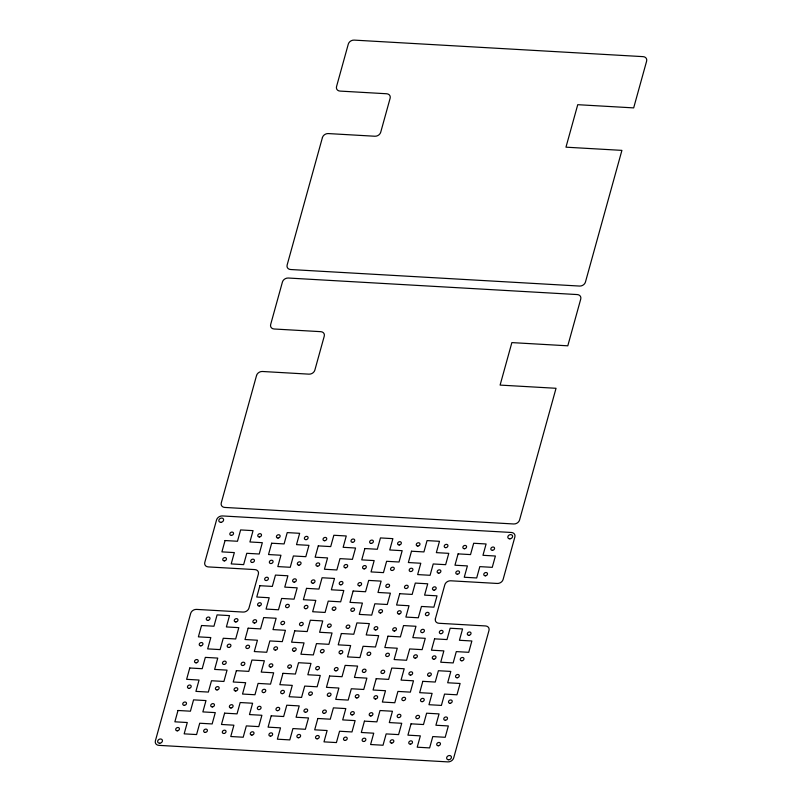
<?xml version="1.0" encoding="UTF-8"?>
<svg xmlns="http://www.w3.org/2000/svg" width="802" height="802" viewBox="0 0 802 802"><rect width="100%" height="100%" fill="white"/><g stroke="black" fill="none" stroke-linecap="round" stroke-linejoin="round"><path stroke-width="1.2" d="M435.366 618.893L444.819 584.768A5.012 4.01 -28.2 0 1 450.654 580.788L497.26 583.455A5.012 4.01 -28.2 0 0 503.105 579.475L514.864 536.989A5.012 4.01 -28.2 0 0 511.385 532.478L222.395 515.937A5.012 4.01 -28.2 0 0 216.56 519.917L204.791 562.402A5.012 4.01 -28.2 0 0 208.279 566.914L254.886 569.59A5.012 4.01 -28.2 0 1 258.374 574.102L248.961 608.086A5.012 4.01 -28.2 0 1 243.126 612.066L196.52 609.4A5.012 4.01 -28.2 0 0 190.675 613.39L155.387 740.837A5.012 4.01 -28.2 0 0 158.876 745.359L447.857 761.89A5.012 4.01 -28.2 0 0 453.701 757.91L488.989 630.452A5.012 4.01 -28.2 0 0 485.501 625.941L438.884 623.274A5.012 4.01 -28.2 0 1 435.446 618.623M256.55 375.466L221.262 502.924A5.012 4.01 -28.2 0 0 224.75 507.435L513.731 523.977A5.012 4.01 -28.2 0 0 519.566 519.997L556.037 388.288L500.107 385.09L511.866 342.604L567.796 345.812L580.738 299.076A5.012 4.01 -28.2 0 0 577.25 294.565L288.269 278.023A5.012 4.01 -28.2 0 0 282.434 282.003L270.665 324.489A5.012 4.01 -28.2 0 0 274.154 329L320.76 331.667A5.012 4.01 -28.2 0 1 324.249 336.188L314.835 370.173A5.012 4.01 -28.2 0 1 309.001 374.153L262.384 371.486A5.012 4.01 -28.2 0 0 256.55 375.466M322.424 137.553L287.136 265.011A5.012 4.01 -28.2 0 0 290.615 269.522L579.605 286.063A5.012 4.01 -28.2 0 0 585.44 282.083L621.911 150.375L565.971 147.177L577.741 104.691L633.67 107.889L646.612 61.163A5.012 4.01 -28.2 0 0 643.124 56.641L354.143 40.11A5.012 4.01 -28.2 0 0 348.299 44.09L336.539 86.576A5.012 4.01 -28.2 0 0 340.028 91.087L386.634 93.754A5.012 4.01 -28.2 0 1 390.123 98.275L380.709 132.26A5.012 4.01 -28.2 0 1 374.875 136.24L328.259 133.573A5.012 4.01 -28.2 0 0 322.424 137.553M177.994 710.482L174.866 721.81L187.287 722.522L184.159 733.85L196.58 734.562L199.718 723.234L212.149 723.945L215.287 712.617L202.856 711.905L205.994 700.577L193.563 699.865L190.425 711.194L177.994 710.482M189.763 667.996L186.625 679.324L199.056 680.036L195.919 691.374L208.35 692.076L211.487 680.748L223.908 681.459L227.046 670.131L214.625 669.419L217.753 658.091L205.332 657.379L202.194 668.708L189.763 667.996M201.523 625.51L198.385 636.848L210.816 637.56L207.678 648.888L220.109 649.6L223.247 638.262L235.678 638.973L238.816 627.645L226.385 626.933L229.522 615.605L217.091 614.893L213.954 626.222L201.523 625.51M225.051 540.548L221.913 551.876L234.344 552.588L231.207 563.916L243.638 564.628L246.775 553.3L259.206 554.012L262.334 542.683L249.913 541.972L253.051 530.643L240.62 529.932L237.482 541.26L225.051 540.548M224.61 713.148L221.472 724.477L233.903 725.188L230.765 736.517L243.196 737.228L246.334 725.9L258.765 726.612L261.893 715.284L249.472 714.572L252.61 703.244L240.179 702.532L237.041 713.86L224.61 713.148M236.369 670.662L233.232 682.001L245.663 682.702L242.525 694.041L254.956 694.753L258.094 683.414L270.525 684.126L273.662 672.798L261.231 672.086L264.369 660.758L251.938 660.046L248.8 671.374L236.369 670.662M248.139 628.187L245.001 639.515L257.432 640.227L254.294 651.555L266.725 652.267L269.853 640.938L282.284 641.64L285.422 630.312L272.991 629.6L276.129 618.272L263.698 617.56L260.56 628.888L248.139 628.187M259.898 585.701L256.76 597.029L269.191 597.741L266.053 609.069L278.484 609.781L281.622 598.452L294.053 599.164L297.191 587.836L284.76 587.124L287.898 575.786L275.467 575.084L272.329 586.412L259.898 585.701M271.657 543.215L268.52 554.543L280.951 555.255L277.813 566.583L290.244 567.295L293.382 555.966L305.813 556.678L308.95 545.35L296.519 544.638L299.657 533.31L287.226 532.598L284.088 543.926L271.657 543.215M271.216 715.815L268.079 727.143L280.51 727.855L277.372 739.193L289.803 739.895L292.941 728.567L305.372 729.279L308.509 717.95L296.078 717.239L299.216 705.91L286.785 705.199L283.647 716.527L271.216 715.815M282.986 673.329L279.848 684.667L292.279 685.379L289.141 696.707L301.572 697.419L304.71 686.081L317.131 686.793L320.269 675.464L307.838 674.753L310.975 663.424L298.544 662.713L295.417 674.041L282.986 673.329M294.745 630.853L291.607 642.181L304.038 642.893L300.9 654.221L313.331 654.933L316.469 643.605L328.9 644.317L332.038 632.978L319.607 632.277L322.745 620.938L310.314 620.227L307.176 631.565L294.745 630.853M306.504 588.367L303.377 599.696L315.798 600.407L312.67 611.736L325.091 612.447L328.229 601.119L340.66 601.831L343.797 590.503L331.366 589.791L334.504 578.463L322.073 577.751L318.935 589.079L306.504 588.367M318.274 545.881L315.136 557.21L327.567 557.921L324.429 569.25L336.86 569.961L339.998 558.633L352.419 559.345L355.557 548.017L343.136 547.305L346.263 535.977L333.843 535.265L330.705 546.593L318.274 545.881M317.833 718.482L314.695 729.82L327.126 730.522L323.988 741.86L336.419 742.572L339.557 731.234L351.978 731.945L355.116 720.617L342.695 719.905L345.822 708.577L333.401 707.865L330.264 719.193L317.833 718.482M329.592 676.006L326.454 687.334L338.885 688.046L335.747 699.374L348.178 700.086L351.316 688.758L363.747 689.469L366.885 678.131L354.454 677.419L357.592 666.091L345.161 665.379L342.023 676.718L329.592 676.006M341.361 633.52L338.223 644.848L350.644 645.56L347.517 656.888L359.938 657.6L363.075 646.272L375.506 646.983L378.644 635.655L366.213 634.943L369.351 623.605L356.92 622.903L353.782 634.232L341.361 633.52M353.121 591.034L349.983 602.362L362.414 603.074L359.276 614.402L371.707 615.114L374.845 603.786L387.276 604.497L390.404 593.169L377.983 592.457L381.12 581.129L368.689 580.417L365.552 591.746L353.121 591.034M364.88 548.548L361.742 559.876L374.173 560.588L371.035 571.916L383.466 572.628L386.604 561.3L399.035 562.012L402.173 550.683L389.742 549.971L392.88 538.643L380.449 537.931L377.311 549.26L364.88 548.548M364.439 721.148L361.301 732.487L373.732 733.198L370.594 744.527L383.025 745.238L386.163 733.91L398.594 734.612L401.732 723.284L389.301 722.572L392.439 711.244L380.008 710.532L376.87 721.86L364.439 721.148M376.208 678.672L373.07 690.001L385.501 690.712L382.364 702.041L394.795 702.752L397.922 691.424L410.353 692.136L413.491 680.798L401.06 680.096L404.198 668.758L391.767 668.046L388.629 679.384L376.208 678.672M387.967 636.187L384.83 647.515L397.261 648.227L394.123 659.555L406.554 660.267L409.692 648.938L422.123 649.65L425.26 638.322L412.829 637.61L415.967 626.282L403.536 625.57L400.398 636.898L387.967 636.187M399.727 593.701L396.589 605.029L409.02 605.741L405.882 617.069L418.313 617.781L421.451 606.452L433.882 607.164L437.02 595.836L424.589 595.124L427.727 583.796L415.296 583.084L412.158 594.412L399.727 593.701M411.496 551.215L408.358 562.543L420.789 563.255L417.652 574.583L430.083 575.295L433.22 563.966L445.641 564.678L448.779 553.35L436.348 552.638L439.486 541.31L427.055 540.598L423.927 551.926L411.496 551.215M411.055 723.825L407.917 735.153L420.348 735.865L417.21 747.193L429.641 747.905L432.779 736.577L445.2 737.289L448.338 725.95L435.907 725.239L439.045 713.91L426.614 713.199L423.486 724.537L411.055 723.825M422.814 681.339L419.677 692.667L432.108 693.379L428.97 704.707L441.401 705.419L444.539 694.091L456.97 694.803L460.107 683.474L447.676 682.763L450.814 671.424L438.383 670.723L435.245 682.051L422.814 681.339M434.574 638.853L431.446 650.181L443.867 650.893L440.729 662.221L453.16 662.933L456.298 651.605L468.729 652.317L471.867 640.988L459.436 640.277L462.574 628.948L450.143 628.237L447.005 639.565L434.574 638.853M458.102 553.881L454.965 565.209L467.396 565.921L464.258 577.25L476.689 577.961L479.827 566.633L492.258 567.345L495.395 556.017L482.964 555.305L486.102 543.977L473.671 543.265L470.533 554.593L458.102 553.881M448.729 759.765A2.506 2.005 -28.2 0 0 451.255 756.476A2.506 2.005 -28.2 0 0 447.125 756.687A2.506 2.005 -28.2 0 0 448.729 759.765M220.911 522.313A2.506 2.005 -28.2 0 0 223.437 519.014A2.506 2.005 -28.2 0 0 219.307 519.225A2.506 2.005 -28.2 0 0 220.911 522.313M509.902 538.844A2.506 2.005 -28.2 0 0 512.418 535.556A2.506 2.005 -28.2 0 0 508.298 535.766A2.506 2.005 -28.2 0 0 509.902 538.844M159.738 743.233A2.506 2.005 -28.2 0 0 162.265 739.935A2.506 2.005 -28.2 0 0 158.134 740.146A2.506 2.005 -28.2 0 0 159.738 743.233M438.343 745.76A1.955 1.564 -28.2 0 0 440.308 743.183A1.955 1.564 -28.2 0 0 437.09 743.354A1.955 1.564 -28.2 0 0 438.343 745.76M410.373 744.156A1.955 1.564 -28.2 0 0 412.348 741.589A1.955 1.564 -28.2 0 0 409.13 741.75A1.955 1.564 -28.2 0 0 410.373 744.156M417.431 718.662A1.955 1.564 -28.2 0 0 419.406 716.096A1.955 1.564 -28.2 0 0 416.188 716.256A1.955 1.564 -28.2 0 0 417.431 718.662M445.401 720.266A1.955 1.564 -28.2 0 0 447.366 717.7A1.955 1.564 -28.2 0 0 444.148 717.86A1.955 1.564 -28.2 0 0 445.401 720.266M391.727 743.093A1.955 1.564 -28.2 0 0 393.702 740.517A1.955 1.564 -28.2 0 0 390.484 740.687A1.955 1.564 -28.2 0 0 391.727 743.093M363.767 741.489A1.955 1.564 -28.2 0 0 365.732 738.923A1.955 1.564 -28.2 0 0 362.514 739.083A1.955 1.564 -28.2 0 0 363.767 741.489M370.825 715.996A1.955 1.564 -28.2 0 0 372.79 713.429A1.955 1.564 -28.2 0 0 369.572 713.59A1.955 1.564 -28.2 0 0 370.825 715.996M398.794 717.6A1.955 1.564 -28.2 0 0 400.759 715.033A1.955 1.564 -28.2 0 0 397.541 715.194A1.955 1.564 -28.2 0 0 398.794 717.6M345.121 740.416A1.955 1.564 -28.2 0 0 347.096 737.85A1.955 1.564 -28.2 0 0 343.868 738.01A1.955 1.564 -28.2 0 0 345.121 740.416M317.151 738.822A1.955 1.564 -28.2 0 0 319.126 736.256A1.955 1.564 -28.2 0 0 315.908 736.416A1.955 1.564 -28.2 0 0 317.151 738.822M324.208 713.329A1.955 1.564 -28.2 0 0 326.183 710.762A1.955 1.564 -28.2 0 0 322.965 710.923A1.955 1.564 -28.2 0 0 324.208 713.329M352.178 714.933A1.955 1.564 -28.2 0 0 354.153 712.366A1.955 1.564 -28.2 0 0 350.925 712.527A1.955 1.564 -28.2 0 0 352.178 714.933M298.514 737.75A1.955 1.564 -28.2 0 0 300.479 735.183A1.955 1.564 -28.2 0 0 297.261 735.344A1.955 1.564 -28.2 0 0 298.514 737.75M270.545 736.156A1.955 1.564 -28.2 0 0 272.51 733.589A1.955 1.564 -28.2 0 0 269.292 733.75A1.955 1.564 -28.2 0 0 270.545 736.156M277.602 710.662A1.955 1.564 -28.2 0 0 279.567 708.096A1.955 1.564 -28.2 0 0 276.349 708.256A1.955 1.564 -28.2 0 0 277.602 710.662M305.572 712.266A1.955 1.564 -28.2 0 0 307.537 709.7A1.955 1.564 -28.2 0 0 304.319 709.86A1.955 1.564 -28.2 0 0 305.572 712.266M251.898 735.083A1.955 1.564 -28.2 0 0 253.873 732.517A1.955 1.564 -28.2 0 0 250.645 732.677A1.955 1.564 -28.2 0 0 251.898 735.083M223.928 733.489A1.955 1.564 -28.2 0 0 225.903 730.923A1.955 1.564 -28.2 0 0 222.685 731.083A1.955 1.564 -28.2 0 0 223.928 733.489M230.996 707.996A1.955 1.564 -28.2 0 0 232.961 705.429A1.955 1.564 -28.2 0 0 229.743 705.59A1.955 1.564 -28.2 0 0 230.996 707.996M258.956 709.6A1.955 1.564 -28.2 0 0 260.931 707.023A1.955 1.564 -28.2 0 0 257.703 707.194A1.955 1.564 -28.2 0 0 258.956 709.6M205.292 732.416A1.955 1.564 -28.2 0 0 207.257 729.85A1.955 1.564 -28.2 0 0 204.039 730.01A1.955 1.564 -28.2 0 0 205.292 732.416M177.322 730.822A1.955 1.564 -28.2 0 0 179.297 728.256A1.955 1.564 -28.2 0 0 176.069 728.416A1.955 1.564 -28.2 0 0 177.322 730.822M184.38 705.329A1.955 1.564 -28.2 0 0 186.355 702.763A1.955 1.564 -28.2 0 0 183.127 702.923A1.955 1.564 -28.2 0 0 184.38 705.329M212.35 706.933A1.955 1.564 -28.2 0 0 214.314 704.356A1.955 1.564 -28.2 0 0 211.096 704.527A1.955 1.564 -28.2 0 0 212.35 706.933M403.496 700.607A1.955 1.564 -28.2 0 0 405.461 698.041A1.955 1.564 -28.2 0 0 402.243 698.201A1.955 1.564 -28.2 0 0 403.496 700.607M375.526 699.003A1.955 1.564 -28.2 0 0 377.501 696.437A1.955 1.564 -28.2 0 0 374.273 696.597A1.955 1.564 -28.2 0 0 375.526 699.003M382.584 673.51A1.955 1.564 -28.2 0 0 384.559 670.943A1.955 1.564 -28.2 0 0 381.331 671.104A1.955 1.564 -28.2 0 0 382.584 673.51M410.554 675.114A1.955 1.564 -28.2 0 0 412.519 672.547A1.955 1.564 -28.2 0 0 409.301 672.708A1.955 1.564 -28.2 0 0 410.554 675.114M415.256 658.121A1.955 1.564 -28.2 0 0 417.23 655.555A1.955 1.564 -28.2 0 0 414.002 655.715A1.955 1.564 -28.2 0 0 415.256 658.121M387.296 656.517A1.955 1.564 -28.2 0 0 389.261 653.951A1.955 1.564 -28.2 0 0 386.043 654.111A1.955 1.564 -28.2 0 0 387.296 656.517M394.353 631.024A1.955 1.564 -28.2 0 0 396.318 628.457A1.955 1.564 -28.2 0 0 393.1 628.618A1.955 1.564 -28.2 0 0 394.353 631.024M422.313 632.628A1.955 1.564 -28.2 0 0 424.288 630.061A1.955 1.564 -28.2 0 0 421.06 630.222A1.955 1.564 -28.2 0 0 422.313 632.628M461.872 660.788A1.955 1.564 -28.2 0 0 463.837 658.221A1.955 1.564 -28.2 0 0 460.619 658.382A1.955 1.564 -28.2 0 0 461.872 660.788M433.902 659.184A1.955 1.564 -28.2 0 0 435.877 656.617A1.955 1.564 -28.2 0 0 432.649 656.778A1.955 1.564 -28.2 0 0 433.902 659.184M440.96 633.69A1.955 1.564 -28.2 0 0 442.935 631.124A1.955 1.564 -28.2 0 0 439.707 631.294A1.955 1.564 -28.2 0 0 440.96 633.69M468.929 635.294A1.955 1.564 -28.2 0 0 470.894 632.728A1.955 1.564 -28.2 0 0 467.676 632.888A1.955 1.564 -28.2 0 0 468.929 635.294M450.102 703.274A1.955 1.564 -28.2 0 0 452.077 700.707A1.955 1.564 -28.2 0 0 448.859 700.868A1.955 1.564 -28.2 0 0 450.102 703.274M422.143 701.67A1.955 1.564 -28.2 0 0 424.108 699.103A1.955 1.564 -28.2 0 0 420.89 699.264A1.955 1.564 -28.2 0 0 422.143 701.67M429.2 676.176A1.955 1.564 -28.2 0 0 431.165 673.61A1.955 1.564 -28.2 0 0 427.947 673.77A1.955 1.564 -28.2 0 0 429.2 676.176M457.16 677.78A1.955 1.564 -28.2 0 0 459.135 675.214A1.955 1.564 -28.2 0 0 455.917 675.374A1.955 1.564 -28.2 0 0 457.16 677.78M368.649 655.455A1.955 1.564 -28.2 0 0 370.614 652.888A1.955 1.564 -28.2 0 0 367.396 653.049A1.955 1.564 -28.2 0 0 368.649 655.455M340.68 653.851A1.955 1.564 -28.2 0 0 342.654 651.284A1.955 1.564 -28.2 0 0 339.426 651.445A1.955 1.564 -28.2 0 0 340.68 653.851M347.737 628.357A1.955 1.564 -28.2 0 0 349.712 625.791A1.955 1.564 -28.2 0 0 346.484 625.951A1.955 1.564 -28.2 0 0 347.737 628.357M375.707 629.961A1.955 1.564 -28.2 0 0 377.672 627.395A1.955 1.564 -28.2 0 0 374.454 627.555A1.955 1.564 -28.2 0 0 375.707 629.961M356.88 697.941A1.955 1.564 -28.2 0 0 358.855 695.364A1.955 1.564 -28.2 0 0 355.637 695.534A1.955 1.564 -28.2 0 0 356.88 697.941M328.92 696.337A1.955 1.564 -28.2 0 0 330.885 693.77A1.955 1.564 -28.2 0 0 327.667 693.931A1.955 1.564 -28.2 0 0 328.92 696.337M335.978 670.843A1.955 1.564 -28.2 0 0 337.943 668.277A1.955 1.564 -28.2 0 0 334.725 668.437A1.955 1.564 -28.2 0 0 335.978 670.843M363.938 672.447A1.955 1.564 -28.2 0 0 365.912 669.881A1.955 1.564 -28.2 0 0 362.694 670.041A1.955 1.564 -28.2 0 0 363.938 672.447M310.274 695.264A1.955 1.564 -28.2 0 0 312.239 692.697A1.955 1.564 -28.2 0 0 309.021 692.868A1.955 1.564 -28.2 0 0 310.274 695.264M282.304 693.67A1.955 1.564 -28.2 0 0 284.279 691.103A1.955 1.564 -28.2 0 0 281.061 691.264A1.955 1.564 -28.2 0 0 282.304 693.67M289.362 668.176A1.955 1.564 -28.2 0 0 291.337 665.61A1.955 1.564 -28.2 0 0 288.118 665.77A1.955 1.564 -28.2 0 0 289.362 668.176M317.331 669.78A1.955 1.564 -28.2 0 0 319.296 667.214A1.955 1.564 -28.2 0 0 316.078 667.374A1.955 1.564 -28.2 0 0 317.331 669.78M263.668 692.597A1.955 1.564 -28.2 0 0 265.632 690.031A1.955 1.564 -28.2 0 0 262.414 690.191A1.955 1.564 -28.2 0 0 263.668 692.597M235.698 691.003A1.955 1.564 -28.2 0 0 237.663 688.437A1.955 1.564 -28.2 0 0 234.445 688.597A1.955 1.564 -28.2 0 0 235.698 691.003M242.755 665.51A1.955 1.564 -28.2 0 0 244.72 662.943A1.955 1.564 -28.2 0 0 241.502 663.104A1.955 1.564 -28.2 0 0 242.755 665.51M270.725 667.114A1.955 1.564 -28.2 0 0 272.69 664.547A1.955 1.564 -28.2 0 0 269.472 664.708A1.955 1.564 -28.2 0 0 270.725 667.114M217.051 689.931A1.955 1.564 -28.2 0 0 219.026 687.364A1.955 1.564 -28.2 0 0 215.798 687.525A1.955 1.564 -28.2 0 0 217.051 689.931M189.082 688.337A1.955 1.564 -28.2 0 0 191.056 685.77A1.955 1.564 -28.2 0 0 187.838 685.931A1.955 1.564 -28.2 0 0 189.082 688.337M196.139 662.843A1.955 1.564 -28.2 0 0 198.114 660.277A1.955 1.564 -28.2 0 0 194.896 660.437A1.955 1.564 -28.2 0 0 196.139 662.843M224.109 664.447A1.955 1.564 -28.2 0 0 226.084 661.881A1.955 1.564 -28.2 0 0 222.856 662.041A1.955 1.564 -28.2 0 0 224.109 664.447M228.811 647.445A1.955 1.564 -28.2 0 0 230.786 644.878A1.955 1.564 -28.2 0 0 227.567 645.049A1.955 1.564 -28.2 0 0 228.811 647.445M200.851 645.851A1.955 1.564 -28.2 0 0 202.816 643.284A1.955 1.564 -28.2 0 0 199.598 643.445A1.955 1.564 -28.2 0 0 200.851 645.851M207.908 620.357A1.955 1.564 -28.2 0 0 209.873 617.791A1.955 1.564 -28.2 0 0 206.655 617.951A1.955 1.564 -28.2 0 0 207.908 620.357M235.868 621.961A1.955 1.564 -28.2 0 0 237.843 619.395A1.955 1.564 -28.2 0 0 234.625 619.555A1.955 1.564 -28.2 0 0 235.868 621.961M275.427 650.121A1.955 1.564 -28.2 0 0 277.392 647.545A1.955 1.564 -28.2 0 0 274.174 647.715A1.955 1.564 -28.2 0 0 275.427 650.121M247.457 648.517A1.955 1.564 -28.2 0 0 249.432 645.951A1.955 1.564 -28.2 0 0 246.204 646.111A1.955 1.564 -28.2 0 0 247.457 648.517M254.515 623.024A1.955 1.564 -28.2 0 0 256.49 620.457A1.955 1.564 -28.2 0 0 253.262 620.618A1.955 1.564 -28.2 0 0 254.515 623.024M282.484 624.628A1.955 1.564 -28.2 0 0 284.449 622.061A1.955 1.564 -28.2 0 0 281.231 622.222A1.955 1.564 -28.2 0 0 282.484 624.628M322.033 652.788A1.955 1.564 -28.2 0 0 324.008 650.221A1.955 1.564 -28.2 0 0 320.79 650.382A1.955 1.564 -28.2 0 0 322.033 652.788M294.073 651.184A1.955 1.564 -28.2 0 0 296.038 648.617A1.955 1.564 -28.2 0 0 292.82 648.778A1.955 1.564 -28.2 0 0 294.073 651.184M301.131 625.69A1.955 1.564 -28.2 0 0 303.096 623.124A1.955 1.564 -28.2 0 0 299.878 623.284A1.955 1.564 -28.2 0 0 301.131 625.69M329.091 627.294A1.955 1.564 -28.2 0 0 331.066 624.728A1.955 1.564 -28.2 0 0 327.848 624.888A1.955 1.564 -28.2 0 0 329.091 627.294M427.025 615.635A1.955 1.564 -28.2 0 0 428.99 613.069A1.955 1.564 -28.2 0 0 425.772 613.229A1.955 1.564 -28.2 0 0 427.025 615.635M399.055 614.031A1.955 1.564 -28.2 0 0 401.02 611.465A1.955 1.564 -28.2 0 0 397.802 611.625A1.955 1.564 -28.2 0 0 399.055 614.031M406.113 588.538A1.955 1.564 -28.2 0 0 408.078 585.971A1.955 1.564 -28.2 0 0 404.86 586.142A1.955 1.564 -28.2 0 0 406.113 588.538M434.082 590.142A1.955 1.564 -28.2 0 0 436.047 587.575A1.955 1.564 -28.2 0 0 432.829 587.736A1.955 1.564 -28.2 0 0 434.082 590.142M380.409 612.969A1.955 1.564 -28.2 0 0 382.384 610.402A1.955 1.564 -28.2 0 0 379.156 610.563A1.955 1.564 -28.2 0 0 380.409 612.969M352.439 611.365A1.955 1.564 -28.2 0 0 354.414 608.798A1.955 1.564 -28.2 0 0 351.196 608.959A1.955 1.564 -28.2 0 0 352.439 611.365M359.507 585.871A1.955 1.564 -28.2 0 0 361.471 583.305A1.955 1.564 -28.2 0 0 358.253 583.465A1.955 1.564 -28.2 0 0 359.507 585.871M387.466 587.475A1.955 1.564 -28.2 0 0 389.441 584.909A1.955 1.564 -28.2 0 0 386.213 585.069A1.955 1.564 -28.2 0 0 387.466 587.475M333.802 610.302A1.955 1.564 -28.2 0 0 335.767 607.736A1.955 1.564 -28.2 0 0 332.549 607.896A1.955 1.564 -28.2 0 0 333.802 610.302M305.833 608.698A1.955 1.564 -28.2 0 0 307.808 606.132A1.955 1.564 -28.2 0 0 304.58 606.292A1.955 1.564 -28.2 0 0 305.833 608.698M312.89 583.204A1.955 1.564 -28.2 0 0 314.865 580.638A1.955 1.564 -28.2 0 0 311.637 580.798A1.955 1.564 -28.2 0 0 312.89 583.204M340.86 584.808A1.955 1.564 -28.2 0 0 342.825 582.242A1.955 1.564 -28.2 0 0 339.607 582.402A1.955 1.564 -28.2 0 0 340.86 584.808M287.186 607.635A1.955 1.564 -28.2 0 0 289.161 605.069A1.955 1.564 -28.2 0 0 285.933 605.229A1.955 1.564 -28.2 0 0 287.186 607.635M259.226 606.031A1.955 1.564 -28.2 0 0 261.191 603.465A1.955 1.564 -28.2 0 0 257.973 603.625A1.955 1.564 -28.2 0 0 259.226 606.031M266.284 580.538A1.955 1.564 -28.2 0 0 268.249 577.971A1.955 1.564 -28.2 0 0 265.031 578.132A1.955 1.564 -28.2 0 0 266.284 580.538M294.244 582.142A1.955 1.564 -28.2 0 0 296.219 579.575A1.955 1.564 -28.2 0 0 293.001 579.736A1.955 1.564 -28.2 0 0 294.244 582.142M252.339 562.483A1.955 1.564 -28.2 0 0 254.314 559.916A1.955 1.564 -28.2 0 0 251.086 560.077A1.955 1.564 -28.2 0 0 252.339 562.483M224.38 560.879A1.955 1.564 -28.2 0 0 226.344 558.312A1.955 1.564 -28.2 0 0 223.126 558.473A1.955 1.564 -28.2 0 0 224.38 560.879M231.437 535.385A1.955 1.564 -28.2 0 0 233.402 532.819A1.955 1.564 -28.2 0 0 230.184 532.979A1.955 1.564 -28.2 0 0 231.437 535.385M259.397 536.989A1.955 1.564 -28.2 0 0 261.372 534.423A1.955 1.564 -28.2 0 0 258.144 534.583A1.955 1.564 -28.2 0 0 259.397 536.989M298.956 565.149A1.955 1.564 -28.2 0 0 300.92 562.583A1.955 1.564 -28.2 0 0 297.702 562.743A1.955 1.564 -28.2 0 0 298.956 565.149M270.986 563.545A1.955 1.564 -28.2 0 0 272.951 560.979A1.955 1.564 -28.2 0 0 269.733 561.139A1.955 1.564 -28.2 0 0 270.986 563.545M278.043 538.052A1.955 1.564 -28.2 0 0 280.008 535.485A1.955 1.564 -28.2 0 0 276.79 535.646A1.955 1.564 -28.2 0 0 278.043 538.052M306.013 539.656A1.955 1.564 -28.2 0 0 307.978 537.089A1.955 1.564 -28.2 0 0 304.76 537.25A1.955 1.564 -28.2 0 0 306.013 539.656M345.562 567.816A1.955 1.564 -28.2 0 0 347.537 565.25A1.955 1.564 -28.2 0 0 344.309 565.41A1.955 1.564 -28.2 0 0 345.562 567.816M317.592 566.212A1.955 1.564 -28.2 0 0 319.567 563.646A1.955 1.564 -28.2 0 0 316.349 563.806A1.955 1.564 -28.2 0 0 317.592 566.212M324.65 540.718A1.955 1.564 -28.2 0 0 326.625 538.152A1.955 1.564 -28.2 0 0 323.406 538.322A1.955 1.564 -28.2 0 0 324.65 540.718M352.619 542.322A1.955 1.564 -28.2 0 0 354.594 539.756A1.955 1.564 -28.2 0 0 351.366 539.916A1.955 1.564 -28.2 0 0 352.619 542.322M392.178 570.483A1.955 1.564 -28.2 0 0 394.143 567.916A1.955 1.564 -28.2 0 0 390.925 568.077A1.955 1.564 -28.2 0 0 392.178 570.483M364.208 568.879A1.955 1.564 -28.2 0 0 366.173 566.312A1.955 1.564 -28.2 0 0 362.955 566.473A1.955 1.564 -28.2 0 0 364.208 568.879M371.266 543.395A1.955 1.564 -28.2 0 0 373.231 540.819A1.955 1.564 -28.2 0 0 370.013 540.989A1.955 1.564 -28.2 0 0 371.266 543.395M399.236 544.989A1.955 1.564 -28.2 0 0 401.2 542.423A1.955 1.564 -28.2 0 0 397.982 542.583A1.955 1.564 -28.2 0 0 399.236 544.989M438.784 573.149A1.955 1.564 -28.2 0 0 440.749 570.583A1.955 1.564 -28.2 0 0 437.531 570.743A1.955 1.564 -28.2 0 0 438.784 573.149M410.814 571.545A1.955 1.564 -28.2 0 0 412.789 568.979A1.955 1.564 -28.2 0 0 409.571 569.139A1.955 1.564 -28.2 0 0 410.814 571.545M417.872 546.062A1.955 1.564 -28.2 0 0 419.847 543.495A1.955 1.564 -28.2 0 0 416.629 543.656A1.955 1.564 -28.2 0 0 417.872 546.062M445.842 547.656A1.955 1.564 -28.2 0 0 447.807 545.089A1.955 1.564 -28.2 0 0 444.589 545.25A1.955 1.564 -28.2 0 0 445.842 547.656M485.39 575.816A1.955 1.564 -28.2 0 0 487.365 573.25A1.955 1.564 -28.2 0 0 484.147 573.41A1.955 1.564 -28.2 0 0 485.39 575.816M457.431 574.212A1.955 1.564 -28.2 0 0 459.396 571.646A1.955 1.564 -28.2 0 0 456.178 571.806A1.955 1.564 -28.2 0 0 457.431 574.212M464.488 548.728A1.955 1.564 -28.2 0 0 466.453 546.162A1.955 1.564 -28.2 0 0 463.235 546.322A1.955 1.564 -28.2 0 0 464.488 548.728M492.448 550.322A1.955 1.564 -28.2 0 0 494.423 547.756A1.955 1.564 -28.2 0 0 491.205 547.916A1.955 1.564 -28.2 0 0 492.448 550.322"/></g></svg>
